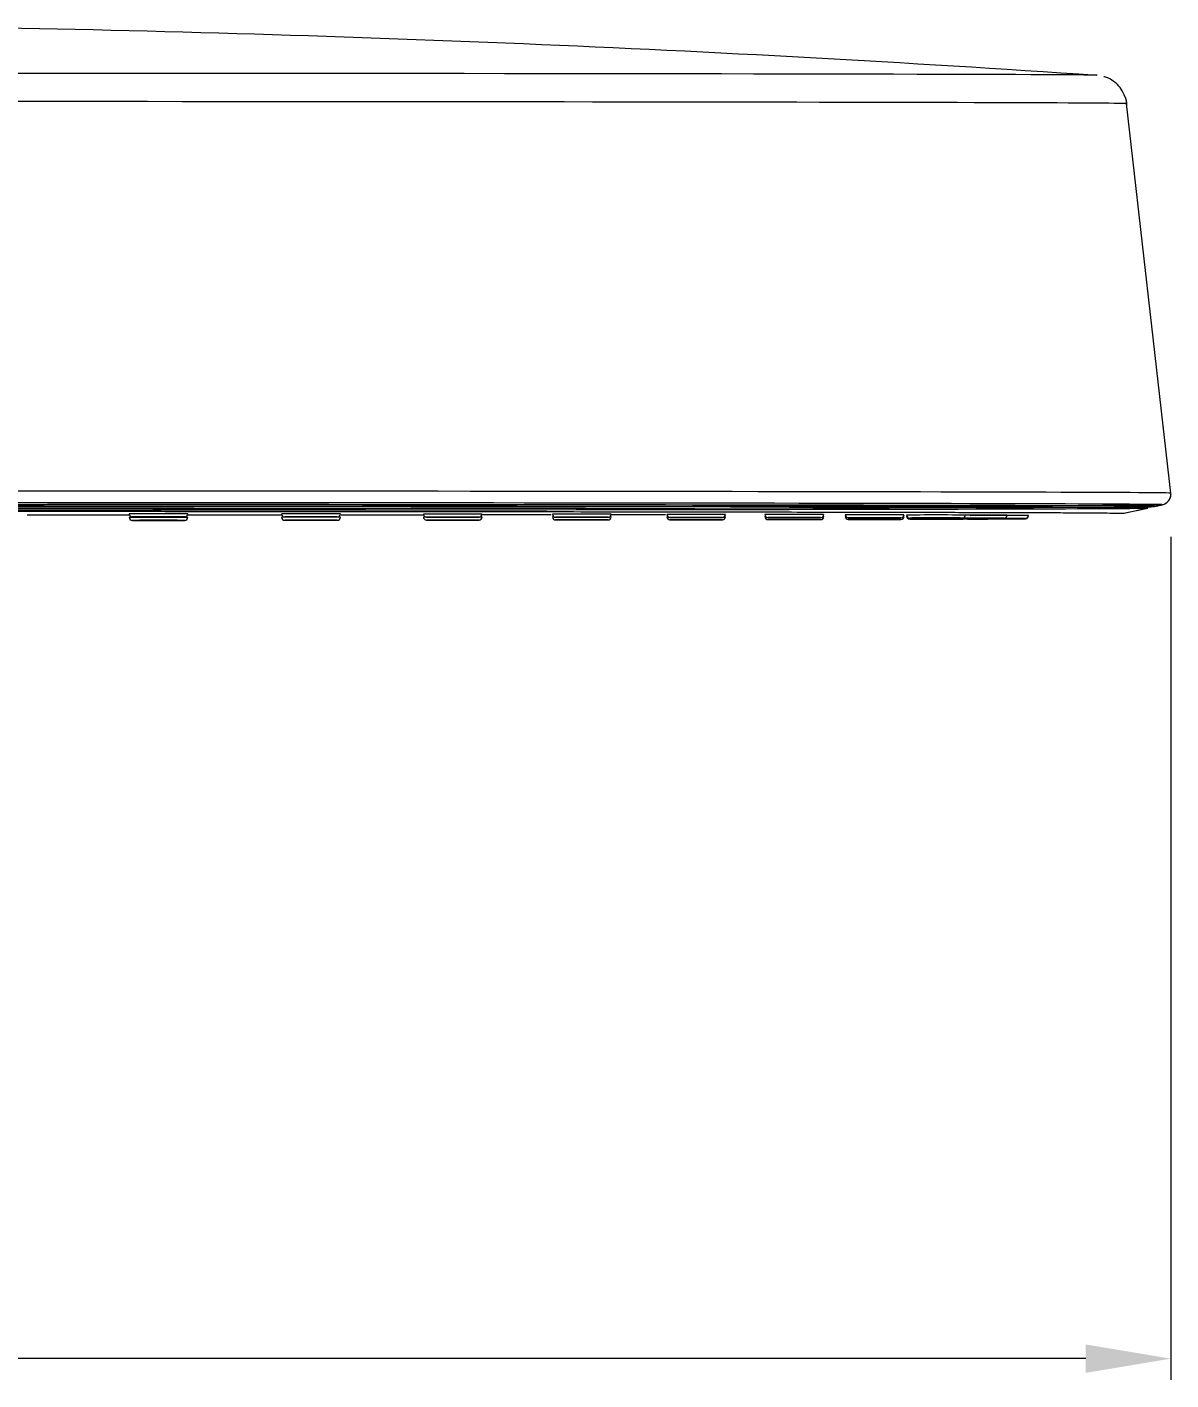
# Model space of a CAD drawing. Extents: x 12185 to 15344, y -91 to 2224.
# Drawn here: x 13952.5 to 14060.1, y 1257.5 to 1384.7 of the extents above; entities that cross this region are included whole.
import ezdxf

# ---------------------------------------------------------------- set-up
doc = ezdxf.new("R2010")
doc.units = 0
doc.header["$LTSCALE"] = 10
doc.header["$MEASUREMENT"] = 0
doc.header["$PDMODE"] = 3
doc.header["$PDSIZE"] = -10
doc.layers.get('0').update_dxf_attribs({"linetype": 'CONTINUOUS'})
doc.layers.get('DEFPOINTS').update_dxf_attribs({"linetype": 'CONTINUOUS'})
doc.layers.add('1', color=7, linetype='CONTINUOUS')
doc.styles.add('Daelim Dimension', font='NanumGothic.ttf')
doc.dimstyles.new('DEFAULT', dxfattribs={"dimscale": 2, "dimtxt": 2, "dimasz": 2, "dimexe": 0, "dimexo": 2, "dimgap": 1, "dimtad": 1, "dimdec": 1, "dimzin": 9, "dimdsep": 46, "dimtxsty": 'Daelim Dimension', "dimcen": 0.5, "dimclrd": 5, "dimclre": 5, "dimclrt": 256, "dimadec": 1, "dimazin": 0, "dimtfac": 1, "dimtdec": 1, "dimtix": 1, "dimtmove": 0, "dimatfit": 3, "dimfxl": 0, "dimtolj": 1, "dimtzin": 1, "dimlwd": 9, "dimlwe": 9, "dimarcsym": 0})

# ---------------------------------------------------------------- blocks, each defined once
blk = doc.blocks.new('*D8')
at = {"color": 5, "lineweight": 9, "ltscale": 0.5}
for p, q in [((13760.25, 1336.81), (13760.25, 1257.55)), ((14060.06, 1336.81), (14060.06, 1257.55)), ((14052.06, 1259.55), (13768.25, 1259.55))]:
    blk.add_line(p, q, dxfattribs=at)
at = {"color": 5, "ltscale": 0.5}
for points in [[(13768.25, 1260.88), (13768.25, 1258.21), (13760.25, 1259.55)], [(14052.06, 1260.88), (14052.06, 1258.21), (14060.06, 1259.55)]]:
    blk.add_solid(points, dxfattribs=at)
at = {"layer": 'DEFPOINTS', "color": 0, "ltscale": 0.5}
for p in [(13760.25, 1340.81), (14060.06, 1340.81), (13760.25, 1259.55)]:
    blk.add_point(p, dxfattribs=at)
at = {"color": 7, "ltscale": 0.5, "insert": (13910.16, 1272.45), "char_height": 20, "attachment_point": 5, "style": 'Daelim Dimension'}
blk.add_mtext('\\A1;{\\fISOCPEUR|b0|i0|c0|p34;%%C}300', dxfattribs=at)

msp = doc.modelspace()

# ---------------------------------------------------------------- linework, layer by layer
at = {"layer": '1', "color": 7, "linetype": 'Continuous', "lineweight": 18}
for p, q in [((14060.06, 1340.92), (14055.9, 1377.54)), ((14055.62, 1339.02), (14057.9, 1339.52)), ((14057.9, 1339.52), (14057.88, 1339.68)), ((14057.9, 1339.52), (14057.9, 1339.52)), ((14058.52, 1339.66), (14059.28, 1339.83)), ((14058.52, 1339.66), (14058.52, 1339.66)), ((14059.28, 1339.83), (14059.28, 1339.83)), ((14032.55, 1338.45), (14032.55, 1338.45)), ((14037.82, 1338.58), (14037.82, 1338.58)), ((14038.31, 1338.47), (14038.31, 1338.47)), ((14041.7, 1338.56), (14041.7, 1338.56)), ((14042.2, 1338.49), (14042.2, 1338.49)), ((14043.65, 1338.54), (14043.65, 1338.54)), ((14044.16, 1338.51), (14044.16, 1338.51)), ((14055.66, 1339.03), (14055.66, 1339.02))]:
    msp.add_line(p, q, dxfattribs=at)
at = {"layer": '1', "color": 7, "linetype": 'Continuous', "lineweight": 13}
for p, q in [((14058.52, 1339.66), (14059.28, 1339.83)), ((14059.28, 1339.83), (14059.28, 1339.83)), ((13964.85, 1338.69), (13964.85, 1338.69)), ((13965.06, 1338.36), (13965.06, 1338.36)), ((13979.18, 1338.68), (13979.18, 1338.68)), ((13979.44, 1338.37), (13979.44, 1338.37)), ((13992.5, 1338.67), (13992.5, 1338.67)), ((13992.82, 1338.38), (13992.82, 1338.38)), ((14004.62, 1338.65), (14004.62, 1338.65)), ((14004.98, 1338.4), (14004.98, 1338.4)), ((14015.36, 1338.64), (14015.36, 1338.64)), ((14015.76, 1338.41), (14015.76, 1338.41)), ((14024.56, 1338.62), (14024.56, 1338.62)), ((14024.99, 1338.43), (14024.99, 1338.43)), ((14032.08, 1338.6), (14032.08, 1338.6))]:
    msp.add_line(p, q, dxfattribs=at)
at = {"layer": '1', "color": 7, "linetype": 'Continuous', "lineweight": 18}
msp.add_arc((13910.16, -733.18), 2118.2, 86.13088, 89.05104, dxfattribs=at)
for centre, major_axis, ratio, start_param, end_param in [((13910.16, 1380.2), (142.96, 0), 0.001347, 0, 3.141593), ((14059.06, 1340.81), (1, 0), 0.999999, 0, 0.113151), ((13910.16, 1339.83), (149.12, 0), 0.001347, 0.002587, 3.138976), ((13910.16, 1339.83), (149.12, 0), 0.001347, 3.141593, 6.283185), ((13910.16, 1339.66), (-148.36, 0), 0.001347, 3.141593, 6.282893), ((13910.16, 1339.66), (-148.36, 0), 0.001347, 0, 3.141593), ((13910.16, 1339.52), (147.74, 0), 0.001347, 0, 3.1413), ((13910.16, 1339.52), (147.74, 0), 0.001347, 3.141593, 6.283185), ((13962.4, 1338.99), (-0.3, 0), 0.999999, 0.052359, 1.570796), ((13962.4, 1338.66), (0.3, 0), 0.999999, 3.193952, 4.712389), ((13964.87, 1338.69), (-2.47, 0), 0.001347, 0, 3.141357), ((13964.87, 1338.36), (-2.47, 0), 0.001347, 0, 3.141357), ((13964.95, 1338.69), (0.254, 0), 0.00135, 1.147974, 4.289545), ((13964.95, 1338.36), (-0.254, 0), 0.00135, 5.135211, 8.276804), ((13964.95, 1338.69), (0.254, 0), 0.00135, 4.289545, 7.43116), ((13964.95, 1338.36), (-0.254, 0), 0.00135, 1.993618, 5.135211), ((13967.33, 1338.99), (0.3, 0), 0.999999, 4.712389, 6.230825), ((13967.33, 1338.66), (-0.3, 0), 0.999999, 1.570796, 3.089232), ((13976.74, 1338.98), (-0.3, 0), 0.999999, 0.052359, 1.570796), ((13976.74, 1338.67), (0.3, 0), 0.999999, 3.193952, 4.712389), ((13979.21, 1338.68), (-2.47, 0), 0.001347, 0, 3.141357), ((13979.21, 1338.37), (-2.47, 0), 0.001347, 0, 3.141357), ((13979.31, 1338.68), (0.254, 0), 0.001349, 1.026688, 4.168259), ((13979.31, 1338.37), (-0.254, 0), 0.001349, 5.256498, 8.39809), ((13979.31, 1338.68), (0.254, 0), 0.001349, 4.168259, 7.309873), ((13979.31, 1338.37), (-0.254, 0), 0.001349, 2.114905, 5.256498), ((13981.67, 1338.98), (0.3, 0), 0.999999, 4.712389, 6.230825), ((13981.67, 1338.67), (-0.3, 0), 0.999999, 1.570796, 3.089232), ((13990.07, 1338.97), (-0.3, 0), 0.999999, 0.052359, 1.570796), ((13990.07, 1338.68), (0.3, 0), 0.999999, 3.193952, 4.712389), ((13992.54, 1338.67), (-2.47, 0), 0.001347, 0, 3.141357), ((13992.54, 1338.38), (-2.47, 0), 0.001347, 0, 3.141357), ((13992.66, 1338.67), (0.254, 0), 0.001348, 0.905504, 4.047075), ((13992.66, 1338.38), (-0.254, 0), 0.001348, 5.377681, 8.519274), ((13992.66, 1338.67), (0.254, 0), 0.001348, 4.047075, 7.18869), ((13992.66, 1338.38), (-0.254, 0), 0.001348, 2.236088, 5.377681), ((13995.01, 1338.97), (0.3, 0), 0.999999, 4.712389, 6.230825), ((13995.01, 1338.68), (-0.3, 0), 0.999999, 1.570796, 3.089232), ((14002.21, 1338.95), (-0.3, 0), 0.999999, 0.052359, 1.570796), ((14002.21, 1338.7), (0.3, 0), 0.999999, 3.193952, 4.712389), ((14004.67, 1338.65), (-2.47, 0), 0.001347, 0, 3.141357), ((14004.67, 1338.4), (-2.47, 0), 0.001347, 0, 3.141357), ((14004.8, 1338.65), (0.254, 0), 0.001347, 0.784434, 3.926005), ((14004.8, 1338.4), (-0.254, 0), 0.001347, 5.498752, 8.640344), ((14004.8, 1338.65), (0.254, 0), 0.001347, 3.926005, 7.067619), ((14004.8, 1338.4), (-0.254, 0), 0.001347, 2.357159, 5.498752), ((14007.14, 1338.95), (0.3, 0), 0.999999, 4.712389, 6.230825), ((14007.14, 1338.7), (-0.3, 0), 0.999999, 1.570796, 3.089232), ((14012.96, 1338.94), (-0.3, 0), 0.999999, 0.052359, 1.570796), ((14012.96, 1338.71), (0.3, 0), 0.999999, 3.193952, 4.712389), ((14015.43, 1338.64), (-2.47, 0), 0.001347, 0, 3.141357), ((14015.43, 1338.41), (-2.47, 0), 0.001347, 0, 3.141357), ((14015.56, 1338.64), (0.254, 0), 0.001346, 0.663479, 3.80505), ((14015.56, 1338.41), (-0.254, 0), 0.001346, 5.619706, 8.761299), ((14015.56, 1338.64), (0.254, 0), 0.001346, 3.80505, 6.946665), ((14015.56, 1338.41), (-0.254, 0), 0.001346, 2.478113, 5.619706), ((14017.89, 1338.94), (0.3, 0), 0.999999, 4.712389, 6.230825), ((14017.89, 1338.71), (-0.3, 0), 0.999999, 1.570796, 3.089232), ((14022.19, 1338.92), (-0.265, -0.141), 0.999999, 5.847773, 7.36621), ((14022.19, 1338.73), (0.29, -0.077), 0.999999, 3.453246, 4.971682), ((14024.65, 1338.62), (-2.47, 0), 0.001347, 0.000089, 3.141593), ((14024.65, 1338.43), (-2.47, 0), 0.001347, 0.000236, 3.141593), ((14024.78, 1338.62), (0.254, 0), 0.001344, 0.542638, 3.684209), ((14024.78, 1338.43), (-0.254, 0), 0.001344, 5.740548, 8.88214), ((14024.78, 1338.62), (0.254, 0), 0.001344, 3.684209, 6.825823), ((14024.78, 1338.43), (-0.254, 0), 0.001344, 2.598955, 5.740548), ((14027.12, 1338.92), (0.3, 0), 0.999999, 4.712388, 6.230825), ((14027.12, 1338.73), (-0.3, 0), 0.999999, 1.570796, 3.089232), ((14029.74, 1338.9), (-0.298, -0.031), 0.999999, 6.230691, 7.749127), ((14029.74, 1338.75), (0.3, -0.011), 0.999999, 3.23003, 4.748467), ((14032.2, 1338.6), (-2.47, 0), 0.001347, 0.000018, 3.141593), ((14032.2, 1338.45), (-2.47, 0), 0.001347, 0.000236, 3.141593), ((14032.31, 1338.6), (0.255, 0), 0.001343, 0.421898, 3.563468), ((14032.31, 1338.45), (-0.255, 0), 0.001343, 5.861287, 9.00288), ((14032.31, 1338.6), (0.255, 0), 0.001343, 3.563468, 6.705084), ((14032.31, 1338.45), (-0.255, 0), 0.001343, 2.719694, 5.861287), ((14034.67, 1338.9), (0.3, 0), 0.999999, 4.712389, 6.230825), ((14034.67, 1338.75), (-0.3, 0), 0.999999, 1.570796, 3.089232), ((14035.51, 1338.88), (0.3, 0), 0.999999, 3.193952, 4.712389), ((14035.51, 1338.77), (0.3, 0), 0.999999, 3.193952, 4.712389), ((14037.98, 1338.58), (-2.47, 0), 0.001347, 0, 3.141357), ((14037.98, 1338.47), (-2.47, 0), 0.001347, 0, 3.141357), ((14038.07, 1338.58), (0.255, 0), 0.001342, 0.301246, 3.442817), ((14038.07, 1338.47), (-0.255, 0), 0.001342, 5.98194, 9.123532), ((14038.07, 1338.58), (0.255, 0), 0.001342, 3.442817, 6.584431), ((14038.07, 1338.47), (-0.255, 0), 0.001342, 2.840347, 5.98194), ((14039.43, 1338.79), (0.3, 0), 0.999999, 3.943942, 4.712389), ((14039.43, 1338.86), (0.3, 0), 0.999999, 4.360752, 4.712389), ((14041.89, 1338.56), (-2.47, 0), 0.001347, 0, 3.141357), ((14041.89, 1338.49), (-2.47, 0), 0.001347, 0, 3.141357), ((14040.45, 1338.88), (-0.3, 0), 0.999999, 1.570796, 3.089232), ((14040.45, 1338.77), (-0.3, 0), 0.999999, 1.570796, 1.922433), ((14041.45, 1338.81), (-0.3, 0), 0.999999, 1.043829, 1.570796), ((14041.45, 1338.84), (0.3, 0), 0.999999, 4.355652, 4.712389), ((14043.91, 1338.54), (-2.47, 0), 0.001347, 0, 3.141357), ((14043.91, 1338.51), (-2.47, 0), 0.001347, 0, 3.141357), ((14041.95, 1338.56), (0.255, 0), 0.001342, 0.180659, 3.32223), ((14041.95, 1338.49), (-0.255, 0), 0.001342, 6.102527, 9.244119), ((14041.95, 1338.56), (0.255, 0), 0.001342, 3.32223, 6.463844), ((14041.95, 1338.49), (-0.255, 0), 0.001342, 2.960934, 6.102527), ((14043.9, 1338.54), (0.255, 0), 0.001342, 0.060113, 3.201684), ((14043.9, 1338.51), (-0.255, 0), 0.001342, 6.223073, 9.364665), ((14043.9, 1338.54), (0.255, 0), 0.001342, 3.201684, 6.343298), ((14043.9, 1338.51), (-0.255, 0), 0.001342, 3.08148, 6.223073), ((14044.36, 1338.86), (-0.3, 0), 0.999999, 1.570796, 3.089232), ((14044.36, 1338.79), (-0.3, 0), 0.999999, 1.570796, 1.927533), ((14046.38, 1338.84), (-0.3, 0), 0.999999, 1.570796, 3.089232), ((14046.38, 1338.81), (0.3, 0), 0.999999, 4.712389, 6.230825)]:
    msp.add_ellipse(centre, major_axis=major_axis, ratio=ratio, start_param=start_param, end_param=end_param, dxfattribs=at)
at = {"layer": '1', "color": 7, "linetype": 'Continuous', "lineweight": 13}
for centre, major_axis, ratio, start_param, end_param in [((13910.16, 1377.54), (145.74, 0), 0.001347, 0, 3.137274), ((13910.16, 1340.92), (-149.9, 0), 0.001347, 3.141486, 6.278184), ((14059.06, 1340.81), (1, 0), 0.999999, 4.931058, 6.283185), ((14058.46, 1339.95), (-0.3, 0), 0.999999, 1.237435, 1.789465), ((13964.87, 1338.97), (-2.76, 0), 0.001347, 3.141593, 6.282767), ((13964.87, 1338.64), (-2.76, 0), 0.001347, 3.141593, 6.282767), ((13964.87, 1338.69), (-2.47, 0), 0.001347, 3.141593, 6.28295), ((13964.87, 1338.36), (-2.47, 0), 0.001347, 3.141593, 6.28295), ((13979.21, 1338.96), (-2.76, 0), 0.001347, 3.141593, 6.282767), ((13979.21, 1338.65), (-2.76, 0), 0.001347, 3.141593, 6.282767), ((13979.21, 1338.68), (-2.47, 0), 0.001347, 3.141593, 6.28295), ((13979.21, 1338.37), (-2.47, 0), 0.001347, 3.141593, 6.28295), ((13992.54, 1338.95), (-2.76, 0), 0.001347, 3.141593, 6.282767), ((13992.54, 1338.67), (-2.76, 0), 0.001347, 5.835459, 6.282919), ((13992.54, 1338.67), (-2.47, 0), 0.001347, 3.141593, 6.28295), ((13992.54, 1338.38), (-2.47, 0), 0.001347, 3.141593, 6.28295), ((13992.54, 1338.67), (-2.76, 0), 0.001347, 3.141593, 3.589417), ((14004.67, 1338.94), (-2.76, 0), 0.001347, 3.141593, 6.282767), ((14004.67, 1338.68), (-2.76, 0), 0.001347, 5.931278, 6.282919), ((14004.67, 1338.65), (-2.47, 0), 0.001347, 3.141593, 6.28295), ((14004.67, 1338.4), (-2.47, 0), 0.001347, 3.141593, 6.28295), ((14004.67, 1338.68), (-2.76, 0), 0.001347, 3.141593, 3.4935), ((14015.43, 1338.92), (-2.76, 0), 0.001347, 3.141593, 6.282767), ((14015.43, 1338.7), (-2.76, 0), 0.001347, 5.991312, 6.282919), ((14015.43, 1338.64), (-2.47, 0), 0.001347, 3.141593, 6.28295), ((14015.43, 1338.41), (-2.47, 0), 0.001347, 3.141593, 6.28295), ((14015.43, 1338.7), (-2.76, 0), 0.001347, 3.141593, 3.433466), ((14024.65, 1338.9), (-2.76, 0), 0.001347, 3.142011, 6.283185), ((14024.65, 1338.72), (-2.76, 0), 0.001347, 6.045303, 6.283185), ((14024.65, 1338.62), (-2.47, 0), 0.001347, 3.142118, 6.283185), ((14024.65, 1338.43), (-2.47, 0), 0.001347, 3.141637, 6.283185), ((14024.65, 1338.72), (-2.76, 0), 0.001347, 3.14195, 3.380306), ((14032.2, 1338.88), (-2.76, 0), 0.001347, 3.141593, 6.282767), ((14032.2, 1338.74), (-2.76, 0), 0.001347, 6.095516, 6.283185), ((14032.2, 1338.6), (-2.47, 0), 0.001347, 3.141828, 6.283185), ((14032.2, 1338.45), (-2.47, 0), 0.001347, 3.141599, 6.283185), ((14032.2, 1338.74), (-2.76, 0), 0.001347, 3.142011, 3.328735), ((14037.98, 1338.86), (-2.76, 0), 0.001347, 3.141593, 6.282767), ((14037.98, 1338.76), (-2.76, 0), 0.001347, 6.145396, 6.282919), ((14037.98, 1338.58), (-2.47, 0), 0.001347, 3.141593, 6.28295), ((14037.98, 1338.47), (-2.47, 0), 0.001347, 3.141593, 6.28295), ((14041.89, 1338.56), (-2.47, 0), 0.001347, 3.141593, 6.28295), ((14041.89, 1338.49), (-2.47, 0), 0.001347, 3.141593, 6.28295), ((14041.89, 1338.84), (-2.76, 0), 0.001347, 3.141593, 5.141266), ((14043.91, 1338.8), (-2.76, 0), 0.001347, 3.141593, 6.283185), ((14043.91, 1338.54), (-2.47, 0), 0.001347, 3.141593, 6.28295), ((14043.91, 1338.51), (-2.47, 0), 0.001347, 3.141593, 6.28295), ((14043.91, 1338.82), (-2.76, 0), 0.001347, 3.141593, 4.439119)]:
    msp.add_ellipse(centre, major_axis=major_axis, ratio=ratio, start_param=start_param, end_param=end_param, dxfattribs=at)
at = {"layer": '1', "color": 7, "linetype": 'Continuous', "lineweight": 18}
for points, knots in [([(14055.66, 1378.37), (14055.56, 1378.62), (14055.32, 1379.06), (14054.8, 1379.57), (14054.29, 1379.89), (14053.92, 1380.04), (14053.79, 1380.07), (14053.77, 1380.08)], [0, 0, 0, 0, 0.286171, 0.55917, 0.789966, 0.974485, 1, 1, 1, 1]), ([(13764.66, 1339.03), (13764.66, 1339.03), (13764.72, 1339.03), (13764.9, 1339.04), (13764.97, 1339.04), (13765.08, 1339.04), (13765.11, 1339.04), (13765.15, 1339.04), (13765.18, 1339.04), (13765.26, 1339.04), (13765.31, 1339.04), (13765.61, 1339.05), (13765.9, 1339.05), (13766.61, 1339.06), (13767.02, 1339.06), (13767.95, 1339.07), (13768.99, 1339.07), (13770.89, 1339.08), (13772.38, 1339.09), (13773.99, 1339.09), (13774.85, 1339.1), (13776.22, 1339.1), (13776.69, 1339.1), (13777.24, 1339.11), (13777.3, 1339.11), (13777.43, 1339.11), (13777.49, 1339.11), (13777.67, 1339.11), (13778.05, 1339.11), (13778.43, 1339.11), (13779.71, 1339.11), (13780.78, 1339.12), (13783.03, 1339.12), (13784.21, 1339.12), (13786.65, 1339.13), (13789.19, 1339.13), (13793.29, 1339.14), (13796.21, 1339.15), (13799.23, 1339.15), (13800.79, 1339.15), (13802.8, 1339.16), (13803.41, 1339.16), (13804.13, 1339.16), (13804.44, 1339.16), (13804.64, 1339.16), (13804.75, 1339.16), (13805.68, 1339.16), (13806.52, 1339.16), (13809.06, 1339.17), (13810.79, 1339.17), (13814.32, 1339.17), (13817.92, 1339.18), (13823.52, 1339.18), (13827.4, 1339.19), (13831.35, 1339.19), (13833.36, 1339.19), (13837.44, 1339.2), (13839.52, 1339.2), (13842.16, 1339.2), (13842.83, 1339.2), (13843.49, 1339.2), (13843.76, 1339.2), (13843.9, 1339.2), (13844.3, 1339.2), (13845.64, 1339.2), (13846.98, 1339.2), (13850.23, 1339.2), (13852.41, 1339.21), (13856.8, 1339.21), (13861.23, 1339.21), (13867.98, 1339.21), (13872.55, 1339.21), (13877.16, 1339.22), (13879.48, 1339.22), (13884.16, 1339.22), (13886.51, 1339.22), (13889.18, 1339.22), (13889.63, 1339.22), (13890.07, 1339.22), (13890.37, 1339.22), (13890.52, 1339.22), (13891.26, 1339.22), (13893.05, 1339.22), (13894.83, 1339.22), (13898.4, 1339.22), (13900.77, 1339.22), (13905.52, 1339.22), (13910.27, 1339.22), (13917.37, 1339.22), (13922.1, 1339.22), (13926.83, 1339.22), (13929.19, 1339.22), (13933.91, 1339.22), (13936.27, 1339.22), (13938.77, 1339.22), (13938.91, 1339.22), (13939.21, 1339.22), (13939.36, 1339.22), (13939.8, 1339.22), (13940.68, 1339.22), (13942.73, 1339.22), (13944.47, 1339.22), (13947.95, 1339.21), (13950.24, 1339.21), (13954.79, 1339.21), (13959.29, 1339.21), (13965.92, 1339.21), (13970.26, 1339.2), (13974.55, 1339.2), (13976.68, 1339.2), (13979.83, 1339.2), (13980.88, 1339.2), (13982.44, 1339.2), (13983.22, 1339.19), (13984.13, 1339.19), (13984.64, 1339.19), (13984.9, 1339.19), (13987.09, 1339.19), (13989.11, 1339.19), (13993.08, 1339.19), (13995.02, 1339.18), (13998.83, 1339.18), (14002.57, 1339.18), (14007.95, 1339.17), (14011.38, 1339.17), (14014.75, 1339.16), (14016.39, 1339.16), (14018.79, 1339.16), (14019.58, 1339.15), (14020.76, 1339.15), (14021.24, 1339.15), (14021.73, 1339.15), (14021.92, 1339.15), (14022.02, 1339.15), (14022.3, 1339.15), (14024.02, 1339.15), (14025.68, 1339.14), (14028.51, 1339.14), (14029.88, 1339.14), (14032.51, 1339.13), (14035.05, 1339.13), (14038.55, 1339.12), (14040.68, 1339.11), (14042.72, 1339.11), (14043.68, 1339.1), (14045.05, 1339.1), (14045.5, 1339.1), (14046.04, 1339.1), (14046.14, 1339.09), (14046.36, 1339.09), (14046.46, 1339.09), (14046.78, 1339.09), (14046.98, 1339.09), (14047.99, 1339.09), (14048.74, 1339.09), (14050.11, 1339.08), (14050.75, 1339.08), (14051.89, 1339.07), (14052.93, 1339.06), (14054.14, 1339.05), (14054.72, 1339.05), (14055.19, 1339.04), (14055.36, 1339.04), (14055.6, 1339.03), (14055.66, 1339.03), (14055.66, 1339.03)], [0, 0, 0, 0, 0.015625, 0.015625, 0.023437, 0.023437, 0.025391, 0.025391, 0.027344, 0.027344, 0.03125, 0.03125, 0.046875, 0.046875, 0.0625, 0.0625, 0.078125, 0.09375, 0.109375, 0.109375, 0.125, 0.125, 0.132812, 0.132812, 0.133789, 0.133789, 0.134766, 0.134766, 0.136719, 0.140625, 0.140625, 0.15625, 0.15625, 0.171875, 0.171875, 0.1875, 0.203125, 0.21875, 0.21875, 0.234375, 0.234375, 0.238281, 0.240234, 0.241211, 0.241211, 0.242187, 0.242187, 0.25, 0.25, 0.265625, 0.265625, 0.28125, 0.296875, 0.3125, 0.3125, 0.328125, 0.328125, 0.34375, 0.34375, 0.347656, 0.348633, 0.348633, 0.349609, 0.349609, 0.351562, 0.359375, 0.359375, 0.375, 0.375, 0.390625, 0.40625, 0.421875, 0.421875, 0.4375, 0.4375, 0.453125, 0.453125, 0.455078, 0.456055, 0.456055, 0.457031, 0.457031, 0.460937, 0.46875, 0.46875, 0.484375, 0.484375, 0.5, 0.515625, 0.53125, 0.53125, 0.546875, 0.546875, 0.5625, 0.5625, 0.563477, 0.563477, 0.564453, 0.564453, 0.566406, 0.570312, 0.578125, 0.578125, 0.59375, 0.59375, 0.609375, 0.625, 0.640625, 0.640625, 0.65625, 0.65625, 0.664062, 0.664062, 0.667969, 0.669922, 0.670898, 0.671875, 0.671875, 0.6875, 0.6875, 0.703125, 0.703125, 0.71875, 0.734375, 0.75, 0.75, 0.765625, 0.765625, 0.773437, 0.773437, 0.777344, 0.77832, 0.77832, 0.779297, 0.779297, 0.78125, 0.796875, 0.796875, 0.8125, 0.8125, 0.828125, 0.84375, 0.859375, 0.859375, 0.875, 0.875, 0.882812, 0.882812, 0.884766, 0.884766, 0.886719, 0.886719, 0.890625, 0.890625, 0.90625, 0.90625, 0.921875, 0.921875, 0.9375, 0.953125, 0.96875, 0.96875, 0.984375, 0.984375, 1, 1, 1, 1]), ([(13962.13, 1338.84), (13961.11, 1338.84), (13957.93, 1338.84), (13954.72, 1338.84), (13952.52, 1338.84)], [0, 0, 0, 0, 0.321204, 1, 1, 1, 1]), ([(13976.43, 1338.85), (13976.38, 1338.85), (13976.34, 1338.85), (13976.02, 1338.85), (13974.68, 1338.85), (13973.34, 1338.85), (13970.74, 1338.85), (13969.21, 1338.85), (13967.67, 1338.85)], [0, 0, 0, 0, 0.016308, 0.016308, 0.10897, 0.479615, 0.479615, 1, 1, 1, 1]), ([(13989.81, 1338.86), (13988.21, 1338.86), (13986.57, 1338.86), (13983.97, 1338.86), (13983.01, 1338.86), (13982.04, 1338.85)], [0, 0, 0, 0, 0.635294, 0.635294, 1, 1, 1, 1]), ([(14001.78, 1338.87), (14000.13, 1338.87), (13998, 1338.87), (13995.83, 1338.87), (13995.36, 1338.87)], [0, 0, 0, 0, 0.786092, 1, 1, 1, 1]), ([(14012.55, 1338.89), (14010.98, 1338.88), (14009.39, 1338.88), (14007.66, 1338.88), (14007.56, 1338.88), (14007.46, 1338.88)], [0, 0, 0, 0, 0.941658, 0.941658, 1, 1, 1, 1])]:
    msp.add_open_spline(points, degree=3, knots=knots, dxfattribs=at)
for points in [[(14055.91, 1377.2), (14055.97, 1377.85), (14055.66, 1378.37)], [(14059.86, 1340.22), (14060.06, 1340.47), (14060.06, 1340.81)]]:
    msp.add_open_spline(points, degree=2, dxfattribs=at)
at = {"layer": '1', "color": 7, "linetype": 'Continuous', "lineweight": 13}
msp.add_open_spline([(14055.66, 1339.03), (14056.41, 1339.19), (14057.15, 1339.36), (14057.9, 1339.52)], degree=3, dxfattribs=at)

# ---------------------------------------------------------------- dimensions: what is measured, and where the dimension line sits
at = {"color": 5, "ltscale": 0.5}
dim = msp.add_linear_dim(base=(13760.25, 1259.55), p1=(14060.06, 1340.81), p2=(13760.25, 1340.81), text='{\\fISOCPEUR|b0|i0|c0|p34;%%C}<>', dimstyle='DEFAULT', override={"dimtxt": 10, "dimasz": 4, "dimexe": 1, "dimdec": 0, "dimclrt": 7}, dxfattribs=at)
dim.commit()
dim.dimension.update_dxf_attribs({"geometry": '*D8', "text_midpoint": (13910.16, 1272.45)})

doc.saveas('drawing.dxf')
